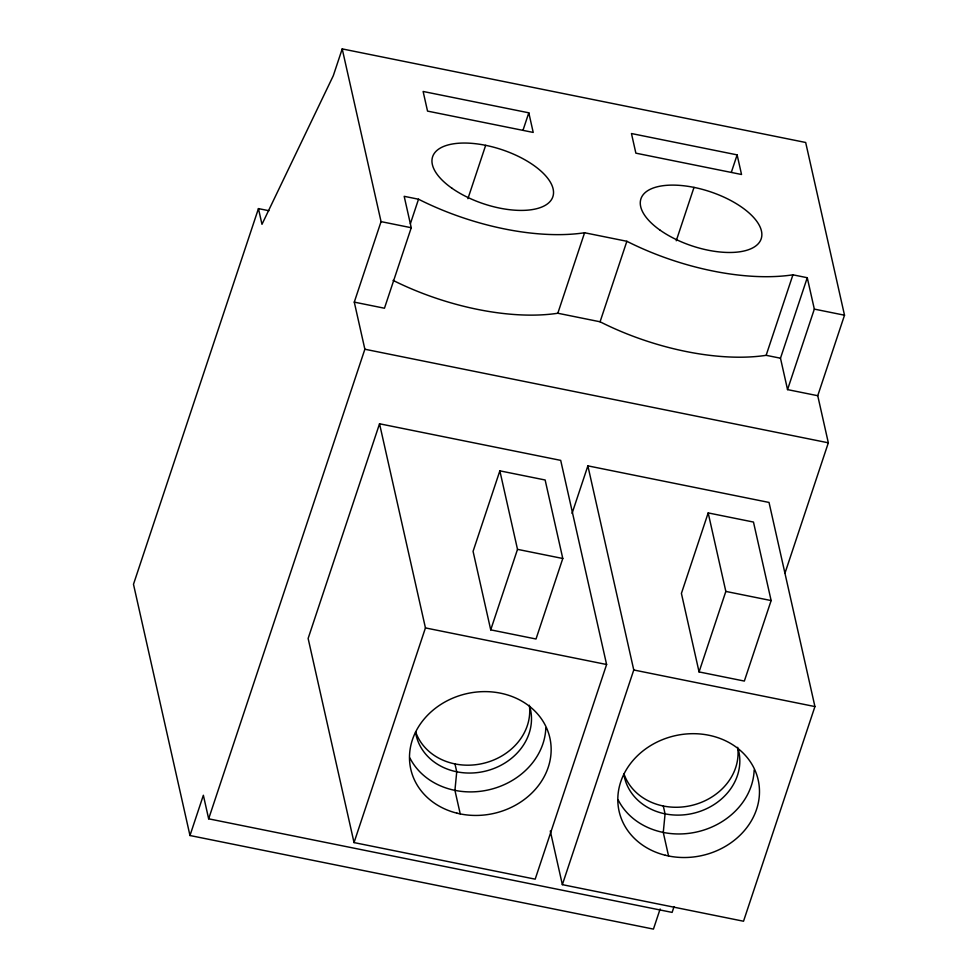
<?xml version="1.0" encoding="UTF-8"?>
<svg xmlns="http://www.w3.org/2000/svg" width="978" height="978" viewBox="0 0 978 978"><rect width="100%" height="100%" fill="white"/><g stroke="black" fill="none" stroke-linecap="round" stroke-linejoin="round"><path stroke-width="1.47" d="M268.913 210.722L258.449 208.607L133.485 584.282L189.976 835.518L653.438 929.1L660.138 908.978M784.943 573.255L828.329 442.814L817.742 395.711L844.515 315.209L805.676 142.482L342.214 48.9L333.29 75.734L261.982 224.317L258.449 208.607M674.05 906.606L672.118 912.401L208.656 818.818L364.867 349.232L354.281 302.129L381.053 221.627L342.214 48.9M189.976 835.518L203.363 795.261L208.656 818.818M410.405 223.656L418.523 199.219A158.412 71.418 18.4 0 0 584.587 232.752L626.861 241.285A158.412 71.418 18.4 0 0 792.926 274.818L807.266 277.715L814.332 309.109L787.547 389.611L817.742 395.711M418.523 199.219L404.183 196.321L411.249 227.727L384.464 308.229L354.281 302.129M379.537 423.78L308.131 638.451L354.036 842.584L535.186 879.161L606.604 664.502L560.7 460.369L379.537 423.78L425.442 627.913L354.036 842.584M467.912 198.693L485.675 145.319M523.108 129.94L528.805 112.812L423.119 91.467L427.533 111.101L533.218 132.433L528.805 112.812M499.856 470.846L473.071 551.347L490.724 629.856L536.017 639.001L562.79 558.499L545.137 479.99L499.856 470.846L517.509 549.355L490.724 629.856M393.07 280.38A158.412 71.418 18.4 0 0 557.815 313.241L584.587 232.752M557.815 313.241L600.076 321.786L626.861 241.285M572.057 513.401L587.876 465.858L769.026 502.435L814.931 706.568L743.524 921.227L562.362 884.65L550.296 831.007M676.25 240.771L694.001 187.385M731.434 172.006L737.131 154.879L631.458 133.534L635.871 153.167L741.544 174.5L737.131 154.879M562.362 884.65L633.768 669.979L587.876 465.858M708.182 512.912L681.409 593.414L699.062 671.923L744.344 681.067L771.129 600.565L753.476 522.056L708.182 512.912L725.835 591.421L699.062 671.923M600.076 321.786A158.412 71.418 18.4 0 0 766.141 355.32L792.926 274.818M787.547 389.611L780.481 358.205L807.266 277.715M381.053 221.627L411.249 227.727M814.332 309.109L844.515 315.209M766.141 355.32L780.481 358.205M364.867 349.232L828.329 442.814M517.509 549.355L562.79 558.499M725.835 591.421L771.129 600.565M425.442 627.913L606.604 664.502M633.768 669.979L814.931 706.568M663.304 805.994L665.077 813.843L663.267 832.425L668.561 855.982M454.978 763.928L456.738 771.776L454.929 790.358L460.235 813.916M545.822 727.987A71.284 61.406 -12.7 0 1 488.218 789.955A71.284 61.406 -12.7 0 1 409.953 758.06M529.88 707.082A58.607 50.489 -12.7 0 1 484.11 771.446A58.607 50.489 -12.7 0 1 415.564 732.388M529.355 705.248A58.607 50.489 -12.7 0 1 483.034 763.427A58.607 50.489 -12.7 0 1 415.589 731.691M754.16 770.053A71.284 61.406 -12.7 0 1 696.556 832.021A71.284 61.406 -12.7 0 1 618.292 800.126M738.219 749.148A58.607 50.489 -12.7 0 1 692.436 813.513A58.607 50.489 -12.7 0 1 623.903 774.454M737.681 747.314A58.607 50.489 -12.7 0 1 691.373 805.505A58.607 50.489 -12.7 0 1 623.915 773.757M451.922 188.216A63.362 28.57 18.4 0 0 552.167 198.4A63.362 28.57 18.4 0 0 474.11 143.558A63.362 28.57 18.4 0 0 451.922 188.216M660.248 230.282A63.362 28.57 18.4 0 0 760.493 240.478A63.362 28.57 18.4 0 0 682.448 185.624A63.362 28.57 18.4 0 0 660.248 230.282M456.946 813.17A71.284 61.406 -12.7 0 0 549.917 738.133A71.284 61.406 -12.7 0 0 434.085 709.307A71.284 61.406 -12.7 0 0 456.946 813.17M665.284 855.249A71.284 61.406 -12.7 0 0 758.243 780.2A71.284 61.406 -12.7 0 0 642.412 751.373A71.284 61.406 -12.7 0 0 665.284 855.249"/></g></svg>
